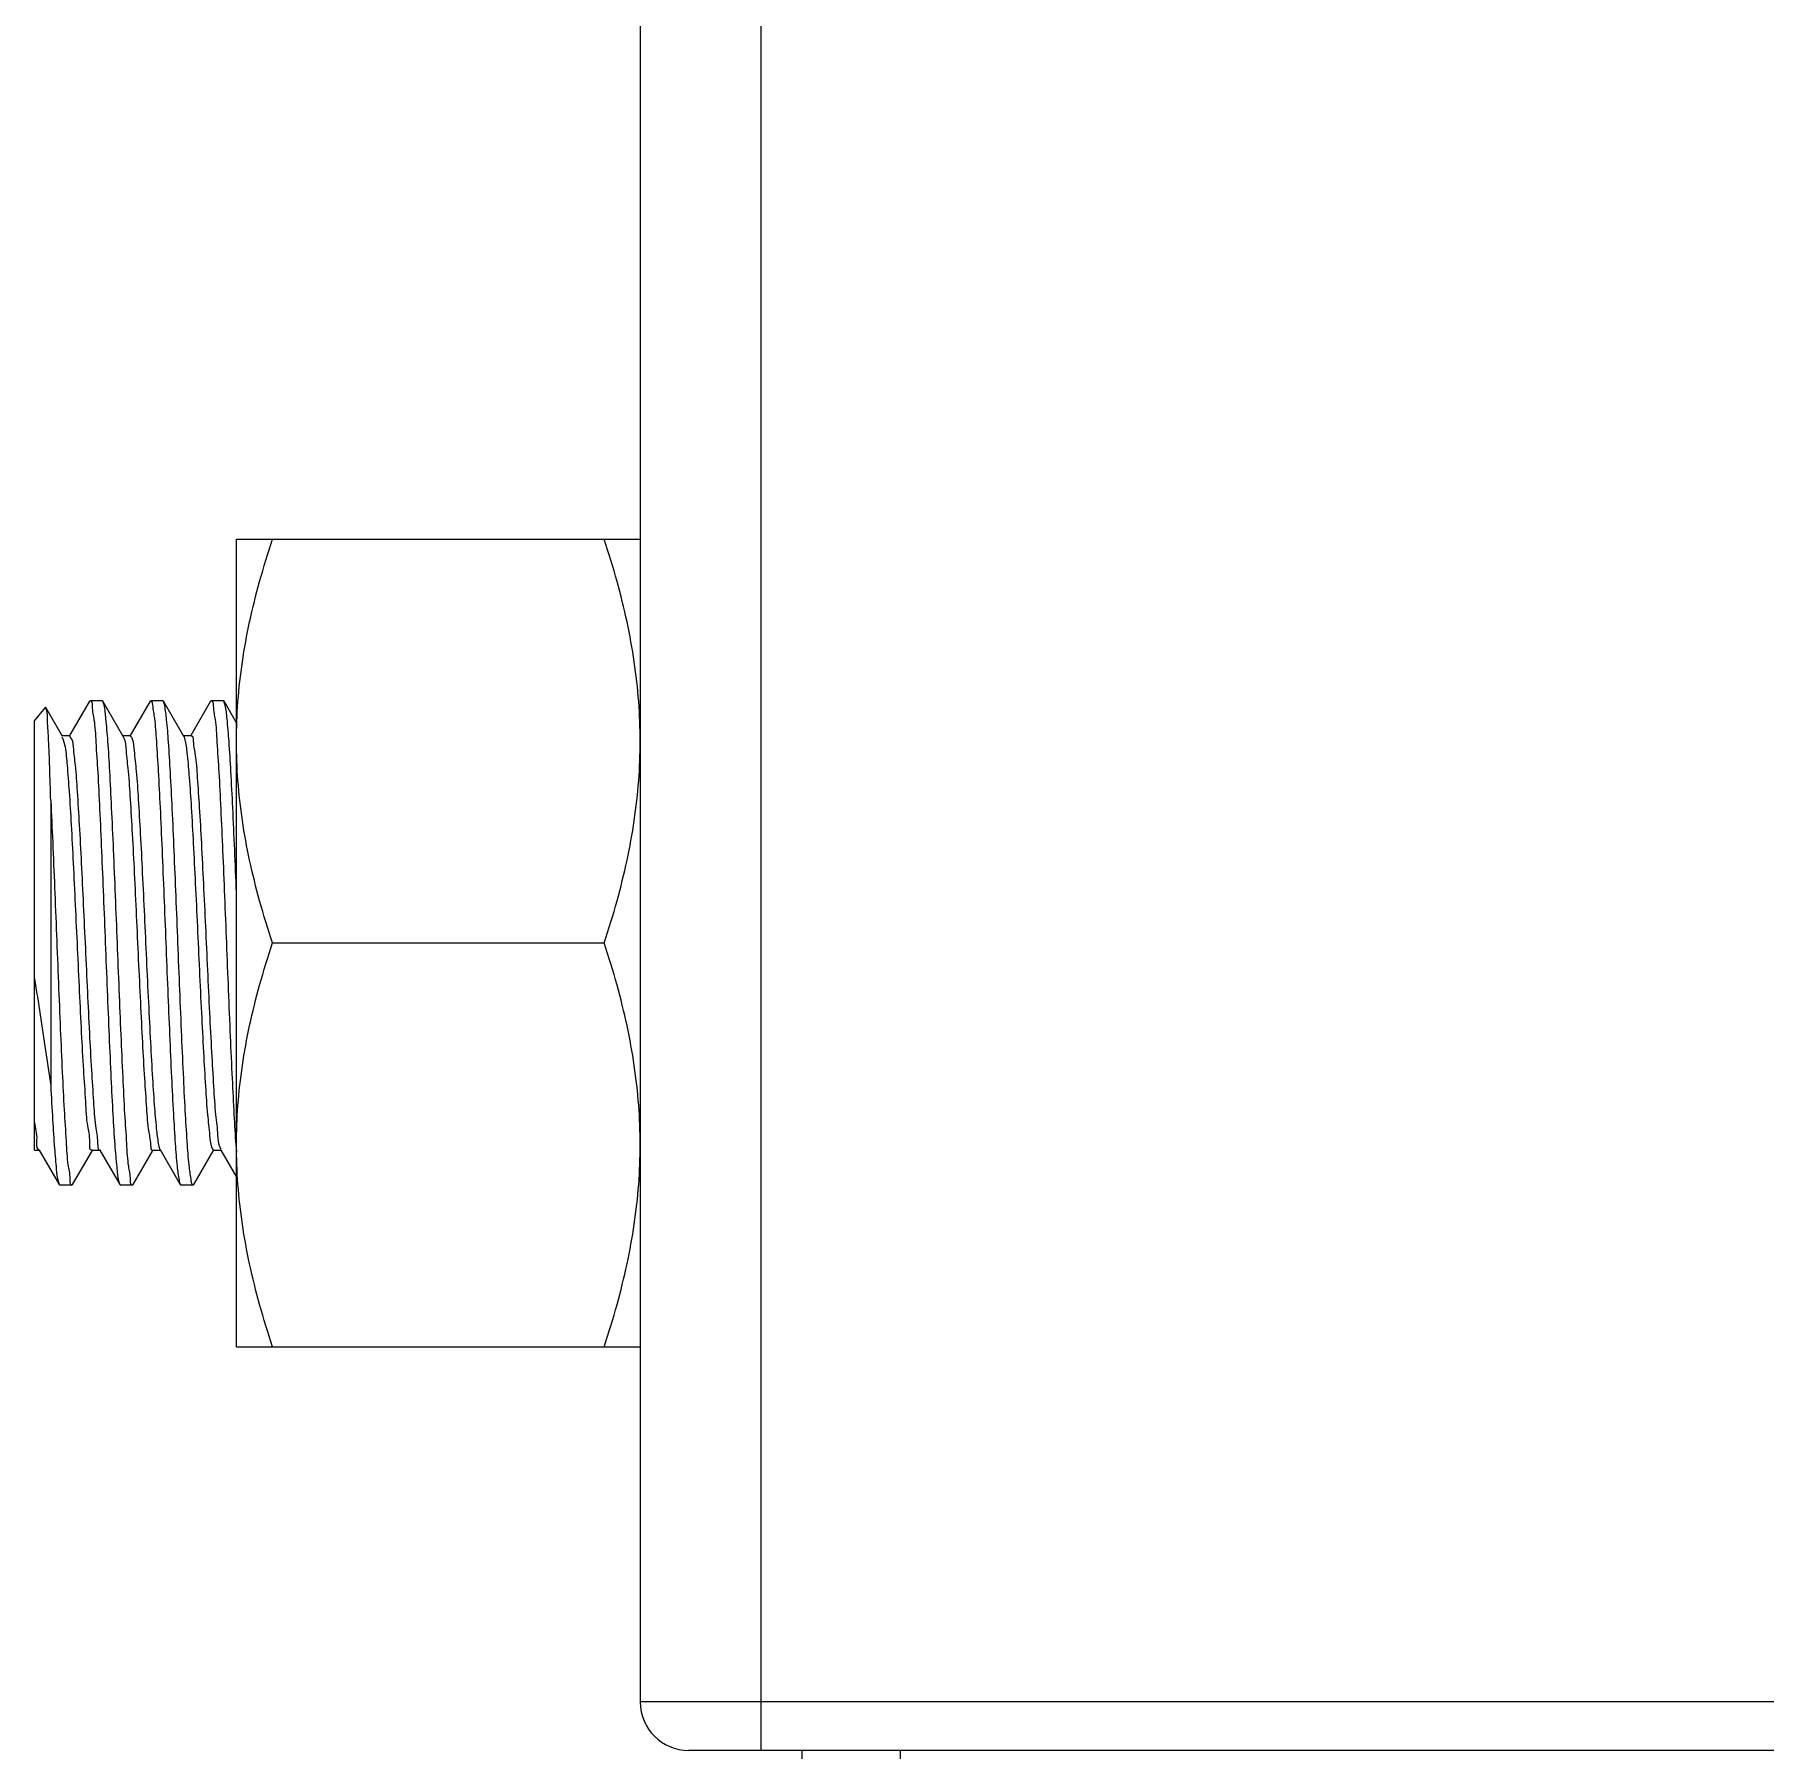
# Model space of a CAD drawing. Extents: x 69728788 to 150676229, y 20327566 to 43663798.
# Drawn here: x 75470080.3 to 75470280.4, y 20755737.6 to 20755935.9 of the extents above; entities that cross this region are included whole.
import ezdxf

# ---------------------------------------------------------------- set-up
doc = ezdxf.new("R2010")
doc.units = 0
doc.header["$LTSCALE"] = 1000
doc.header["$MEASUREMENT"] = 0
doc.layers.get('0').update_dxf_attribs({"linetype": 'CONTINUOUS'})
doc.layers.add('02___PRT_ALL_AXES', color=7, linetype='CONTINUOUS')

msp = doc.modelspace()

# ---------------------------------------------------------------- linework, layer by layer
at = {"color": 0, "linetype": 'Continuous'}
for p, q in [((75470164.3274756, 20755737.61373347), (75470164.3274756, 20756110.94691404)), ((75470150.32748133, 20756105.34691633), (75470150.32748133, 20755743.21373118)), ((75470080.32750997, 20755856.61331518), (75470081.58441654, 20755858.18442576)), ((75470081.63008817, 20755858.1735589), (75470081.58444233, 20755858.18445797)), ((75470083.52221699, 20755854.90556692), (75470081.63008817, 20755858.1735589)), ((75470086.66747513, 20755858.88076171), (75470084.37728897, 20755854.92497428)), ((75470086.66747513, 20755858.88076171), (75470086.74416089, 20755858.94701714)), ((75470088.22078809, 20755858.88076172), (75470088.14406742, 20755858.94701711)), ((75470090.52221411, 20755854.90556692), (75470088.22078809, 20755858.88076172)), ((75470093.66747227, 20755858.88076171), (75470091.37728609, 20755854.92497428)), ((75470093.66747227, 20755858.88076171), (75470093.74406512, 20755858.94701711)), ((75470095.22078523, 20755858.88076172), (75470095.1441477, 20755858.94701715)), ((75470097.52221125, 20755854.90556692), (75470095.22078523, 20755858.88076172)), ((75470100.6674694, 20755858.88076171), (75470098.37728323, 20755854.92497428)), ((75470100.6674694, 20755858.88076171), (75470100.74414541, 20755858.94701715)), ((75470102.22078237, 20755858.88076172), (75470102.1440797, 20755858.94701713)), ((75470103.66083376, 20755856.39305501), (75470102.22078237, 20755858.88076172)), ((75470080.32750997, 20755806.98826023), (75470080.32750997, 20755856.61227395)), ((75470083.46594313, 20755854.75189665), (75470083.50946529, 20755854.68242715)), ((75470083.56700273, 20755854.82823525), (75470083.52221699, 20755854.90556692)), ((75470084.41079952, 20755854.90556692), (75470083.56700273, 20755854.90556692)), ((75470090.56699987, 20755854.82823525), (75470090.52221411, 20755854.90556692)), ((75470091.41079666, 20755854.90556692), (75470090.56699987, 20755854.90556692)), ((75470097.56699699, 20755854.82823525), (75470097.52221125, 20755854.90556692)), ((75470098.4107938, 20755854.90556692), (75470097.56699699, 20755854.90556692)), ((75470082.19449845, 20755847.39759316), (75470082.19449845, 20755814.48163427)), ((75470080.32750997, 20755806.9884903), (75470080.82126482, 20755806.9884903)), ((75470080.82126482, 20755807.06582196), (75470080.8660508, 20755806.9884903)), ((75470080.8660508, 20755806.9884903), (75470083.16747656, 20755803.01329551)), ((75470084.72078952, 20755803.01329549), (75470087.01097597, 20755806.96908289)), ((75470086.97746514, 20755806.9884903), (75470087.82126194, 20755806.9884903)), ((75470087.82126194, 20755807.06582196), (75470087.86604792, 20755806.9884903)), ((75470087.86604792, 20755806.9884903), (75470090.1674737, 20755803.01329551)), ((75470091.72078666, 20755803.01329549), (75470094.01097311, 20755806.96908289)), ((75470093.97746228, 20755806.9884903), (75470094.82125908, 20755806.9884903)), ((75470094.82125908, 20755807.06582196), (75470094.86604506, 20755806.9884903)), ((75470094.86604506, 20755806.9884903), (75470097.16747083, 20755803.01329551)), ((75470098.7207838, 20755803.01329549), (75470101.01097025, 20755806.96908289)), ((75470100.97745942, 20755806.9884903), (75470101.82125622, 20755806.9884903)), ((75470101.82125622, 20755807.06582196), (75470101.8660422, 20755806.9884903)), ((75470101.8660422, 20755806.9884903), (75470103.66083376, 20755803.88863384)), ((75470103.59188013, 20755807.60934977), (75470103.66496551, 20755806.80297291)), ((75470083.16747656, 20755803.01329551), (75470083.24404679, 20755802.94704015)), ((75470084.64413308, 20755802.94704007), (75470084.72078952, 20755803.01329549)), ((75470090.1674737, 20755803.01329551), (75470090.24418558, 20755802.9470401)), ((75470091.72078666, 20755803.01329549), (75470091.64410646, 20755802.94704007)), ((75470097.16747083, 20755803.01329551), (75470097.24410418, 20755802.94704007)), ((75470098.7207838, 20755803.01329549), (75470098.64419968, 20755802.94704013)), ((75470397.66071345, 20755743.21373118), (75470150.32748133, 20755743.21373118)), ((75470392.06071575, 20755737.61373347), (75470155.92747904, 20755737.61373347))]:
    msp.add_line(p, q, dxfattribs=at)
at = {"color": 7, "linetype": 'Continuous'}
for p, q in [((75470168.99414036, 20755737.61373347), (75470168.99414036, 20752692.08739992)), ((75470180.37741813, 20755737.61373347), (75470180.37741813, 20752692.08739992))]:
    msp.add_line(p, q, dxfattribs=at)
at = {"color": 0, "linetype": 'Continuous'}
msp.add_arc((75470155.92747904, 20755743.21373118), 5.599997708515476, 180, 270, dxfattribs=at)
for points, start_tangent, end_tangent in [([(75470082.19449845, 20755847.39759316), (75470082.0714348, 20755851.27184663), (75470081.94780506, 20755854.38575679), (75470081.82431829, 20755856.61342173), (75470081.70089173, 20755857.88762036), (75470081.59542753, 20755858.15107178)], (-0.02915871455896071, 0.9995747942826836), (-0.5442686960537914, 0.8389109526617862)), ([(75470086.74552399, 20755858.94347332), (75470086.75453554, 20755858.94579631), (75470086.97152309, 20755858.36581005), (75470087.18813081, 20755856.75269767), (75470087.40618919, 20755854.14676135), (75470087.62360175, 20755850.66640885), (75470087.84146443, 20755846.42803454), (75470088.0606415, 20755841.56897727), (75470088.27757923, 20755836.35536576), (75470088.4941312, 20755830.94702861)], (0.9333369825076745, 0.3590015001131177), (0.03975727749912319, -0.9992093668925737)), ([(75470089.89413062, 20755830.94702861), (75470089.67556149, 20755836.40509919), (75470089.45347612, 20755841.73536776), (75470089.23232368, 20755846.61892434), (75470089.01566456, 20755850.80751786), (75470088.79696849, 20755854.27570878), (75470088.57408762, 20755856.88760417), (75470088.35148138, 20755858.46346188), (75470088.20555809, 20755858.87220472)], (-0.0397572774434431, 0.999209366894789), (-0.489831732553791, 0.871816995580696)), ([(75470093.74266034, 20755858.94336469), (75470093.95147908, 20755858.46346188), (75470094.17408533, 20755856.88760417), (75470094.39696619, 20755854.27570878), (75470094.61566228, 20755850.80751786), (75470094.83232139, 20755846.61892434), (75470095.05347383, 20755841.73536776), (75470095.27555919, 20755836.40509919), (75470095.49412832, 20755830.94702861)], (0.9333444131215324, -0.358982181305455), (0.03975727749683532, -0.9992093668926647)), ([(75470096.89412776, 20755830.94702861), (75470096.67749368, 20755836.35739064), (75470096.46002114, 20755841.58332176), (75470096.24024418, 20755846.45350778), (75470096.02210096, 20755850.69310787), (75470095.80465043, 20755854.168344), (75470095.58684595, 20755856.76517861), (75470095.36987004, 20755858.37418349), (75470095.22341076, 20755858.8821703)], (-0.0397572775353943, 0.9992093668911305), (-0.4727550132017595, 0.8811939045934238)), ([(75470100.74494427, 20755858.94456404), (75470100.75257283, 20755858.94621241), (75470100.96986775, 20755858.37418349), (75470101.18684365, 20755856.76517861), (75470101.40464814, 20755854.168344), (75470101.62209867, 20755850.69310787), (75470101.8402419, 20755846.45350778), (75470102.06001885, 20755841.58332176), (75470102.27749138, 20755836.35739064), (75470102.49412546, 20755830.94702861)], (0.9508497996201295, 0.3096524803103627), (0.0397572774394266, -0.9992093668949489)), ([(75470103.66117533, 20755836.75836937), (75470103.4541647, 20755841.71926309), (75470103.23375158, 20755846.58905271), (75470103.01770252, 20755850.7712781), (75470102.79907522, 20755854.24630601), (75470102.57623619, 20755856.86717514), (75470102.35363053, 20755858.45338877), (75470102.20745637, 20755858.87334947)], (-0.04073342359134709, 0.9991700496925076), (-0.4860897626971706, 0.8739088868989768)), ([(75470083.50946529, 20755854.68242715), (75470083.84511349, 20755853.61282634), (75470084.0804075, 20755851.4816942), (75470084.31570153, 20755848.4380082), (75470084.55099554, 20755844.61702874), (75470084.78628957, 20755840.18855891), (75470085.02158359, 20755835.34939847), (75470085.25687762, 20755830.31459815), (75470085.49217163, 20755825.30790283), (75470085.72746566, 20755820.55180842), (75470085.96275967, 20755816.25767423), (75470086.1980537, 20755812.61633019), (75470086.43334772, 20755809.78959643), (75470086.66864175, 20755807.90309209), (75470086.90393576, 20755807.04065282), (75470086.94091855, 20755807.05630426)], (0.4756874576294765, -0.879614371559495), (0.8803009662582584, 0.474415649831218)), ([(75470084.35083066, 20755854.79849891), (75470084.77844644, 20755853.61282634), (75470085.01374045, 20755851.4816942), (75470085.24903448, 20755848.4380082), (75470085.4843285, 20755844.61702874), (75470085.71962252, 20755840.18855891), (75470085.95491654, 20755835.34939847), (75470086.19021057, 20755830.31459815), (75470086.42550458, 20755825.30790283), (75470086.66079861, 20755820.55180842), (75470086.89609262, 20755816.25767423), (75470087.13138665, 20755812.61633019), (75470087.36668067, 20755809.78959643), (75470087.6019747, 20755807.90309209), (75470087.68425179, 20755807.16494172)], (0.8724685533651839, -0.488670260389215), (0.3278155774908353, -0.9447417356898923)), ([(75470090.52832597, 20755854.79948426), (75470090.6686401, 20755854.55368505)], (0.596615705704852, -0.8025270710115026), (0.4270020690433147, -0.9042506472393197)), ([(75470090.6686401, 20755854.55368505), (75470090.90393412, 20755853.17151389), (75470091.13922815, 20755850.80169382), (75470091.37452216, 20755847.54953887), (75470091.6098162, 20755843.55957375), (75470091.84511021, 20755839.00911122), (75470092.08040424, 20755834.10037236), (75470092.31569825, 20755829.05149992), (75470092.55099227, 20755824.08686415), (75470092.7862863, 20755819.42709188), (75470093.02158032, 20755815.27926185), (75470093.25687434, 20755811.8277023), (75470093.49216835, 20755809.2257994), (75470093.72746238, 20755807.58918088), (75470093.9627564, 20755806.99057753), (75470093.97493806, 20755806.99422698)], (0.4270020714830733, -0.9042506460872253), (0.9153108403494001, 0.4027481415709763)), ([(75470091.38973987, 20755854.87469678), (75470091.60197306, 20755854.55368505), (75470091.83726707, 20755853.17151389), (75470092.0725611, 20755850.80169382), (75470092.30785511, 20755847.54953887), (75470092.54314914, 20755843.55957375), (75470092.77844316, 20755839.00911122), (75470093.01373719, 20755834.10037236), (75470093.2490312, 20755829.05149992), (75470093.48432523, 20755824.08686415), (75470093.71961924, 20755819.42709188), (75470093.95491327, 20755815.27926185), (75470094.19020729, 20755811.8277023), (75470094.42550132, 20755809.2257994), (75470094.66079533, 20755807.58918088), (75470094.74988084, 20755807.22535842)], (0.8261156581492662, -0.5635005939310135), (0.2913563111870042, -0.9566146036578689)), ([(75470097.57495162, 20755854.83252336), (75470097.63837524, 20755854.6686988)], (0.474516639665164, -0.880246532899097), (0.2913563071238279, -0.9566146048953914)), ([(75470097.63837524, 20755854.6686988), (75470097.72746074, 20755854.30487635), (75470097.96275476, 20755852.66825783), (75470098.19804879, 20755850.06635492), (75470098.43334281, 20755846.61479537), (75470098.66863683, 20755842.46696534), (75470098.90393086, 20755837.80719306), (75470099.13922487, 20755832.8425573), (75470099.37451889, 20755827.79368487), (75470099.60981292, 20755822.884946), (75470099.84510694, 20755818.33448347), (75470100.08040096, 20755814.34451835), (75470100.31569497, 20755811.0923634), (75470100.550989, 20755808.72254333), (75470100.78628302, 20755807.34037217), (75470100.9985162, 20755807.01936043)], (0.2913563132299318, -0.9566146030356542), (0.8261156581634383, -0.5635005939102364)), ([(75470098.41331801, 20755854.89983024), (75470098.42549968, 20755854.9034797), (75470098.66079369, 20755854.30487635), (75470098.89608772, 20755852.66825783), (75470099.13138174, 20755850.06635492), (75470099.36667576, 20755846.61479537), (75470099.60196978, 20755842.46696534), (75470099.83726381, 20755837.80719306), (75470100.07255782, 20755832.8425573), (75470100.30785185, 20755827.79368487), (75470100.54314587, 20755822.884946), (75470100.7784399, 20755818.33448347), (75470101.01373391, 20755814.34451835), (75470101.24902794, 20755811.0923634), (75470101.48432195, 20755808.72254333), (75470101.71961597, 20755807.34037217)], (0.9153108408876127, 0.4027481403478003), (0.4270020714198675, -0.9042506461170722)), ([(75470082.19449845, 20755847.39759316), (75470082.41541082, 20755842.61178673), (75470082.63635607, 20755837.36802813), (75470082.85729584, 20755831.87269078), (75470083.0783425, 20755826.33841737), (75470083.29940693, 20755820.98455916), (75470083.52046819, 20755816.02173861), (75470083.74151371, 20755811.64491978), (75470083.96256645, 20755808.02536483), (75470084.18363507, 20755805.30509889), (75470084.40470313, 20755803.59117296), (75470084.62575473, 20755802.95084967), (75470084.63883235, 20755802.95623068)], (0.0491105602313438, -0.9987933484328797), (0.8662490173660847, 0.4996124897480975)), ([(75470088.4941312, 20755830.94702861), (75470088.71255817, 20755825.49246221), (75470088.93437532, 20755820.1682077), (75470089.15516691, 20755815.29119906), (75470089.37149025, 20755811.1061607), (75470089.59012105, 20755807.63465473), (75470089.812966, 20755805.01789821), (75470090.03559843, 20755803.43610794), (75470090.18168525, 20755803.02123613)], (0.03975727748666959, -0.9992093668930692), (0.4877683167705726, -0.8729731205225064)), ([(75470091.64306131, 20755802.94998993), (75470091.6347626, 20755802.9480298), (75470091.41761266, 20755803.52380354), (75470091.20081964, 20755805.13464795), (75470090.98288794, 20755807.7358291), (75470090.76544954, 20755811.21356674), (75470090.5474229, 20755815.45292544), (75470090.32791793, 20755820.31815928), (75470090.11072642, 20755825.53761026), (75470089.89413062, 20755830.94702861)], (-0.9425848635229102, -0.3339667274707122), (-0.03975727745259671, 0.9992093668944249)), ([(75470095.49412832, 20755830.94702861), (75470095.71072413, 20755825.53761026), (75470095.92791563, 20755820.31815928), (75470096.1474206, 20755815.45292544), (75470096.36544725, 20755811.21356674), (75470096.58288564, 20755807.7358291), (75470096.80081736, 20755805.13464795), (75470097.01761037, 20755803.52380354), (75470097.16394635, 20755803.0114035)], (0.0397572774456505, -0.9992093668947012), (0.4729770380695316, -0.8810747536157038)), ([(75470098.64593889, 20755802.95127586), (75470098.43772712, 20755803.42618656), (75470098.21510743, 20755804.99760079), (75470097.9922341, 20755807.6052333), (75470097.773547, 20755811.06965964), (75470097.55655709, 20755815.26217249), (75470097.33503547, 20755820.15281711), (75470097.11274347, 20755825.48780979), (75470096.89412776, 20755830.94702861)], (-0.9250562302102336, 0.379830186990491), (-0.0397572774780276, 0.9992093668934131)), ([(75470102.49412546, 20755830.94702861), (75470102.71274117, 20755825.48780979), (75470102.93503317, 20755820.15281711), (75470103.1565548, 20755815.26217249), (75470103.37354471, 20755811.06965964), (75470103.59188013, 20755807.60934977)], (0.03975727743217509, -0.9992093668952374), (0.08508411393199711, -0.9963737720134985)), ([(75470080.32750997, 20755826.80139284), (75470080.95507857, 20755822.65132972), (75470081.57770556, 20755818.50487162), (75470082.19449845, 20755814.48163427)], (0.1513813742595116, -0.9884754319290399), (0.154546911158738, -0.9879854514370611)), ([(75470082.19449845, 20755814.48163427), (75470082.40705009, 20755810.48580988), (75470082.62162186, 20755807.20554825), (75470082.83747195, 20755804.7917595), (75470083.05117877, 20755803.3659456), (75470083.19034052, 20755803.02698886)], (0.04913386855057841, -0.9987922020927349), (0.5138049256313395, -0.8579070453125873)), ([(75470080.32750997, 20755810.19787301), (75470080.560839, 20755808.16085278), (75470080.79416803, 20755807.11966196), (75470080.8117947, 20755807.11948711)], (0.09260742055683337, -0.9957026994328226), (0.9847842249207028, 0.1737815592844383)), ([(75470087.68425179, 20755807.16494172), (75470087.82683183, 20755807.0380818)], (0.327815579371854, -0.9447417350371984), (0.9804318730187755, 0.1968586862927205)), ([(75470094.74988084, 20755807.22535842), (75470094.81330447, 20755807.06153385)], (0.2913563053205239, -0.956614605444624), (0.4745166641851906, -0.8802465196810262)), ([(75470101.71961597, 20755807.34037217), (75470101.8599301, 20755807.09457295)], (0.4270020699864983, -0.9042506467939327), (0.596615721895142, -0.8025270589752963))]:
    msp.add_spline(points, degree=3, dxfattribs=dict(at, start_tangent=start_tangent, end_tangent=end_tangent))
at = {"layer": '02___PRT_ALL_AXES', "color": 0, "linetype": 'Continuous'}
for p, q in [((75470103.66083376, 20755784.28038104), (75470103.66083376, 20755877.61367618)), ((75470103.66083373, 20755877.61367618), (75470150.32748134, 20755877.61367618)), ((75470088.14413133, 20755858.94701716), (75470086.74413191, 20755858.94701716)), ((75470095.14412847, 20755858.94701716), (75470093.74412905, 20755858.94701716)), ((75470102.1441256, 20755858.94701716), (75470100.74412617, 20755858.94701716)), ((75470107.8289306, 20755830.94702861), (75470146.15938449, 20755830.94702861)), ((75470084.64413276, 20755802.94704007), (75470083.24413334, 20755802.94704007)), ((75470091.6441299, 20755802.94704007), (75470090.24413048, 20755802.94704007)), ((75470098.64412704, 20755802.94704007), (75470097.2441276, 20755802.94704007)), ((75470103.66083373, 20755784.28038104), (75470150.32748134, 20755784.28038104))]:
    msp.add_line(p, q, dxfattribs=at)
for points, start_tangent, end_tangent in [([(75470103.66083375, 20755854.28035193), (75470103.83329065, 20755858.86033013), (75470104.34474318, 20755863.44397466), (75470105.18265781, 20755868.05431943), (75470106.34035626, 20755872.74733232), (75470107.8289306, 20755877.61367618)], (0, 1), (0.316227766016838, 0.9486832980505139)), ([(75470150.32748136, 20755854.2803518), (75470150.1550226, 20755858.86035465), (75470149.6435638, 20755863.44402972), (75470148.80563736, 20755868.05441209), (75470147.64793082, 20755872.74743339), (75470146.15938449, 20755877.61367618)], (0, 1), (-0.316227766016838, 0.9486832980505139)), ([(75470107.8289306, 20755830.94702861), (75470106.34040667, 20755835.81319055), (75470105.18244855, 20755840.50735837), (75470104.34456845, 20755845.11791549), (75470103.8332342, 20755849.70112659), (75470103.66083375, 20755854.28035193)], (-0.316227766016838, 0.9486832980505139), (-9.287790593000003e-07, 0.9999999999995688)), ([(75470146.15938449, 20755830.94702861), (75470147.64787666, 20755835.81307594), (75470148.80584279, 20755840.50724793), (75470149.64373691, 20755845.11784947), (75470150.15507877, 20755849.70109836), (75470150.32748136, 20755854.2803518)], (0.3162277660554299, 0.9486832980376498), (9.290363450000001e-07, 0.9999999999995686)), ([(75470103.66083375, 20755807.61370436), (75470103.83329065, 20755812.19368256), (75470104.34474318, 20755816.77732708), (75470105.18265781, 20755821.38767186), (75470106.34035626, 20755826.08068475), (75470107.8289306, 20755830.94702861)], (0, 1), (0.316227766016838, 0.9486832980505139)), ([(75470150.32748134, 20755807.61370439), (75470150.1550226, 20755812.19370708), (75470149.6435638, 20755816.77738215), (75470148.80563736, 20755821.38776452), (75470147.64793082, 20755826.08078582), (75470146.15938449, 20755830.94702861)], (0, 1), (-0.3162277659782461, 0.9486832980633779)), ([(75470107.8289306, 20755784.28038104), (75470106.34040667, 20755789.14654297), (75470105.18244855, 20755793.8407108), (75470104.34456845, 20755798.45126792), (75470103.8332342, 20755803.03447902), (75470103.66083375, 20755807.61370436)], (-0.3162277659782461, 0.9486832980633778), (-9.289076991000002e-07, 0.9999999999995686)), ([(75470146.15938449, 20755784.28038104), (75470147.6478773, 20755789.1464307), (75470148.80584377, 20755793.84060488), (75470149.64373791, 20755798.45120861), (75470150.15507944, 20755803.03445972), (75470150.32748134, 20755807.61370439)], (0.3162277659782461, 0.9486832980633779), (5.658862991e-07, 0.9999999999998399))]:
    msp.add_spline(points, degree=3, dxfattribs=dict(at, start_tangent=start_tangent, end_tangent=end_tangent))

doc.saveas('drawing.dxf')
